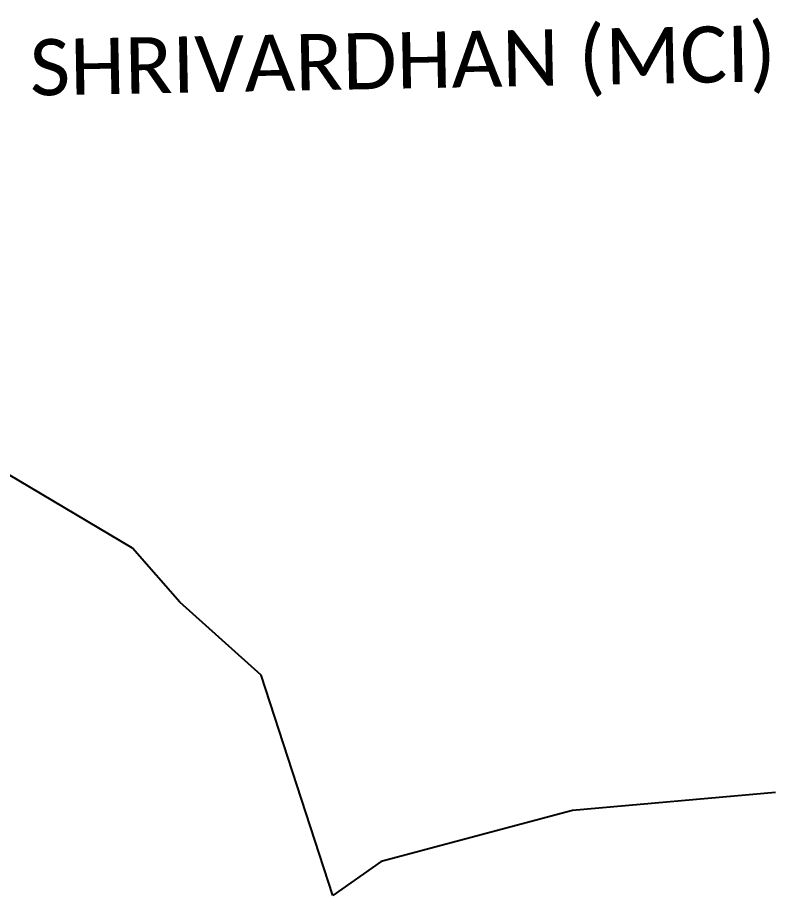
# Model space of a CAD drawing. Header units: metres. Extents: x 287290 to 291869, y 1996410 to 1999955.
# Drawn here: x 288727 to 290185, y 1996410 to 1998106 of the extents above; entities that cross this region are included whole.
import ezdxf

# ---------------------------------------------------------------- set-up
doc = ezdxf.new("R2010")
doc.units = ezdxf.units.M
doc.header["$MEASUREMENT"] = 0
doc.layers.add('village', color=3, linetype='Continuous')
doc.layers.add('VILLAGE NAME', color=250, linetype='Continuous')
doc.styles.get("Standard").update_dxf_attribs({"font": 'calibri.ttf'})

msp = doc.modelspace()

# ---------------------------------------------------------------- linework, layer by layer
at = {"layer": 'village', "color": 3}
for p, q in [((288948.7, 1997081.2), (288659.7, 1997253.1)), ((289040.6, 1996977.1), (288948.7, 1997081.2)), ((289197.6, 1996836), (289040.6, 1996977.1)), ((289336, 1996410.4), (289197.6, 1996836)), ((290190.7, 1996609.5), (289799, 1996574.4)), ((289799, 1996574.4), (289429.1, 1996475.9)), ((289429.1, 1996475.9), (289336, 1996410.4))]:
    msp.add_line(p, q, dxfattribs=at)

# ---------------------------------------------------------------- texts
at = {"layer": 'VILLAGE NAME'}
msp.add_text('SHRIVARDHAN (MCI)', height=108.748, rotation=1.1028, dxfattribs=at).set_placement((288751.6, 1997955.5))

doc.saveas('drawing.dxf')
